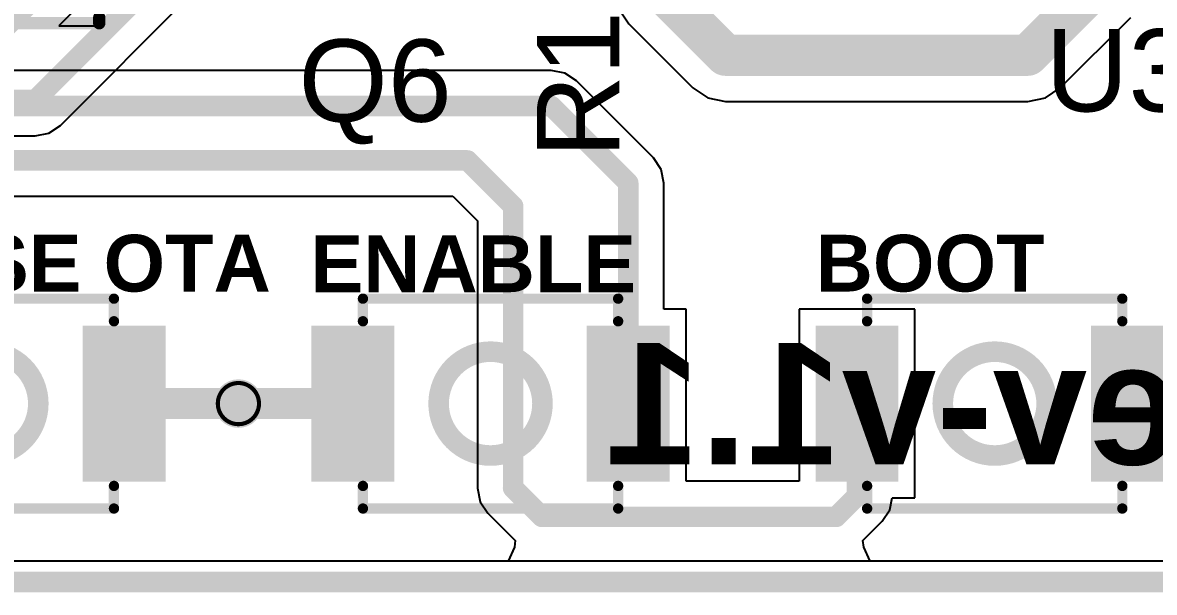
# Model space of a CAD drawing. Header units: inches. Extents: x -1 to 327, y 8 to 89.
# Drawn here: x 78.78 to 92.75, y 7.53 to 14.56 of the extents above; entities that cross this region are included whole.
import ezdxf

# ---------------------------------------------------------------- set-up
doc = ezdxf.new("R2010")
doc.units = ezdxf.units.IN
for name, color, linetype in [('Board Outline', 216, 'Continuous'), ('Bottom Layer', 5, 'Continuous'), ('Bottom Overlay', 54, 'Continuous'), ('Dimension', 6, 'Continuous'), ('Drill Drawing', 1, 'Continuous'), ('Top Layer', 1, 'Continuous'), ('Top Overlay', 2, 'Continuous'), ('Top Paste', 8, 'Continuous'), ('Top Solder', 216, 'Continuous'), ('Via Holes', 16, 'Continuous')]:
    doc.layers.add(name, color=color, linetype=linetype)
doc.styles.add('Arial', font='', dxfattribs={"height": 0.2})
doc.styles.add('Arial_Bold', font='', dxfattribs={"height": 0.2})
doc.styles.get('Arial').set_extended_font_data('Arial')
doc.styles.get('Arial_Bold').set_extended_font_data('Arial', bold=True)

# ---------------------------------------------------------------- blocks, each defined once
blk = doc.blocks.new('A_SC6302R6AGHC_A03_2T_15')
at = {"layer": 'Top Layer'}
for points in [[(-2.2, 1.15), (-1, 1.15), (-1, 0.2), (-2.2, 0.2)], [(1, 1.15), (2.2, 1.15), (2.2, 0.2), (1, 0.2)], [(-2.2, -0.2), (-1, -0.2), (-1, -1.15), (-2.2, -1.15)], [(1, -0.2), (2.2, -0.2), (2.2, -1.15), (1, -1.15)]]:
    blk.add_hatch(color=1, dxfattribs=at).paths.add_polyline_path(points)
at = {"layer": 'Top Paste'}
for points in [[(-2.2, 1.15), (-1, 1.15), (-1, 0.2), (-2.2, 0.2)], [(1, 1.15), (2.2, 1.15), (2.2, 0.2), (1, 0.2)], [(-2.2, -0.2), (-1, -0.2), (-1, -1.15), (-2.2, -1.15)], [(1, -0.2), (2.2, -0.2), (2.2, -1.15), (1, -1.15)]]:
    blk.add_hatch(color=8, dxfattribs=at).paths.add_polyline_path(points)
at = {"layer": 'Top Solder'}
for points in [[(-2.25, 1.2), (-0.95, 1.2), (-0.95, 0.15), (-2.25, 0.15)], [(0.95, 1.2), (2.25, 1.2), (2.25, 0.15), (0.95, 0.15)], [(-2.25, -0.15), (-0.95, -0.15), (-0.95, -1.2), (-2.25, -1.2)], [(0.95, -0.15), (2.25, -0.15), (2.25, -1.2), (0.95, -1.2)]]:
    blk.add_hatch(color=216, dxfattribs=at).paths.add_polyline_path(points)
at = {"layer": 'Top Overlay'}
for p, q in [((-1.626, 1.507), (-1.626, 0.958)), ((-1.626, 0.958), (-1.076, 1.507)), ((-1.076, 1.507), (-1.626, 1.507))]:
    blk.add_line(p, q, dxfattribs=at)
for points in [[(2.024, 1.93, 0.127, 0.127, 0), (2.024, 1.344, 0.127, 0.127, 0)], [(2.318, 1.637, 0.127, 0.127, 0), (1.731, 1.637, 0.127, 0.127, 0)], [(-1.576, 1.477, 0.152, 0.152, 0), (-1.576, 1.407, 0.152, 0.152, 0)], [(1.624, 1.477, 0.152, 0.152, 0), (-1.576, 1.477, 0.152, 0.152, 0)], [(1.624, 1.477, 0.152, 0.152, 0), (1.624, 1.407, 0.152, 0.152, 0)], [(2.514, 0.827, 0.2, 0.2, 0), (2.387, 0.7, 0.2, 0.2, 0)], [(2.514, 0.827, 0.2, 0.2, 0), (2.514, 0.573, 0.2, 0.2, 0)], [(2.514, 0.573, 0.2, 0.2, 0), (2.387, 0.7, 0.2, 0.2, 0)], [(-1.576, -1.405, 0.152, 0.152, 0), (-1.576, -1.475, 0.152, 0.152, 0)], [(1.624, -1.405, 0.152, 0.152, 0), (1.624, -1.475, 0.152, 0.152, 0)], [(1.624, -1.475, 0.152, 0.152, 0), (-1.576, -1.475, 0.152, 0.152, 0)]]:
    blk.add_lwpolyline(points, format="xyseb", dxfattribs=at)
for points in [[(1.993, 1.93, 0.0635, 0.0635, 1), (2.056, 1.93, 0.0635, 0.0635, 1)], [(1.699, 1.637, 0.0635, 0.0635, 1), (1.763, 1.637, 0.0635, 0.0635, 1)], [(2.286, 1.637, 0.0635, 0.0635, 1), (2.349, 1.637, 0.0635, 0.0635, 1)], [(-1.614, 1.477, 0.076, 0.076, 1), (-1.538, 1.477, 0.076, 0.076, 1)], [(-1.614, 1.477, 0.076, 0.076, 1), (-1.538, 1.477, 0.076, 0.076, 1)], [(1.586, 1.477, 0.076, 0.076, 1), (1.662, 1.477, 0.076, 0.076, 1)], [(1.586, 1.477, 0.076, 0.076, 1), (1.662, 1.477, 0.076, 0.076, 1)], [(-1.614, 1.407, 0.076, 0.076, 1), (-1.538, 1.407, 0.076, 0.076, 1)], [(1.586, 1.407, 0.076, 0.076, 1), (1.662, 1.407, 0.076, 0.076, 1)], [(1.993, 1.344, 0.0635, 0.0635, 1), (2.056, 1.344, 0.0635, 0.0635, 1)], [(2.464, 0.827, 0.1, 0.1, 1), (2.564, 0.827, 0.1, 0.1, 1)], [(2.464, 0.827, 0.1, 0.1, 1), (2.564, 0.827, 0.1, 0.1, 1)], [(2.337, 0.7, 0.1, 0.1, 1), (2.437, 0.7, 0.1, 0.1, 1)], [(2.337, 0.7, 0.1, 0.1, 1), (2.437, 0.7, 0.1, 0.1, 1)], [(2.464, 0.573, 0.1, 0.1, 1), (2.564, 0.573, 0.1, 0.1, 1)], [(2.464, 0.573, 0.1, 0.1, 1), (2.564, 0.573, 0.1, 0.1, 1)], [(-1.614, -1.405, 0.076, 0.076, 1), (-1.538, -1.405, 0.076, 0.076, 1)], [(1.586, -1.405, 0.076, 0.076, 1), (1.662, -1.405, 0.076, 0.076, 1)], [(-1.614, -1.475, 0.076, 0.076, 1), (-1.538, -1.475, 0.076, 0.076, 1)], [(-1.614, -1.475, 0.076, 0.076, 1), (-1.538, -1.475, 0.076, 0.076, 1)], [(1.586, -1.475, 0.076, 0.076, 1), (1.662, -1.475, 0.076, 0.076, 1)], [(1.586, -1.475, 0.076, 0.076, 1), (1.662, -1.475, 0.076, 0.076, 1)]]:
    blk.add_lwpolyline(points, format="xyseb", close=True, dxfattribs=at)
blk = doc.blocks.new('B3U_1000P_16')
at = {"layer": 'Top Layer'}
for points in [[(-2.11, 0.86), (-1.29, 0.86), (-1.29, -0.86), (-2.11, -0.86)], [(1.29, 0.86), (2.11, 0.86), (2.11, -0.86), (1.29, -0.86)]]:
    blk.add_hatch(color=1, dxfattribs=at).paths.add_polyline_path(points)
at = {"layer": 'Top Paste'}
for points in [[(-2.11, 0.86), (-1.29, 0.86), (-1.29, -0.86), (-2.11, -0.86)], [(1.29, 0.86), (2.11, 0.86), (2.11, -0.86), (1.29, -0.86)]]:
    blk.add_hatch(color=8, dxfattribs=at).paths.add_polyline_path(points)
at = {"layer": 'Top Solder'}
for points in [[(-2.212, 0.962), (-1.188, 0.962), (-1.188, -0.962), (-2.212, -0.962)], [(1.188, 0.962), (2.212, 0.962), (2.212, -0.962), (1.188, -0.962)]]:
    blk.add_hatch(color=216, dxfattribs=at).paths.add_polyline_path(points)
at = {"layer": 'Top Overlay'}
for points in [[(-1.575, 1.295, 0.127, 0.127, 0), (1.575, 1.295, 0.127, 0.127, 0)], [(-1.575, 1.016, 0.127, 0.127, 0), (-1.575, 1.295, 0.127, 0.127, 0)], [(1.575, 1.016, 0.127, 0.127, 0), (1.575, 1.295, 0.127, 0.127, 0)], [(-1.575, -1.295, 0.127, 0.127, 0), (-1.575, -1.016, 0.127, 0.127, 0)], [(1.575, -1.295, 0.127, 0.127, 0), (1.575, -1.016, 0.127, 0.127, 0)], [(-1.575, -1.295, 0.127, 0.127, 0), (1.575, -1.295, 0.127, 0.127, 0)]]:
    blk.add_lwpolyline(points, format="xyseb", dxfattribs=at)
for points in [[(-1.607, 1.295, 0.0635, 0.0635, 1), (-1.543, 1.295, 0.0635, 0.0635, 1)], [(-1.607, 1.295, 0.0635, 0.0635, 1), (-1.543, 1.295, 0.0635, 0.0635, 1)], [(1.543, 1.295, 0.0635, 0.0635, 1), (1.607, 1.295, 0.0635, 0.0635, 1)], [(1.543, 1.295, 0.0635, 0.0635, 1), (1.607, 1.295, 0.0635, 0.0635, 1)], [(-1.607, 1.016, 0.0635, 0.0635, 1), (-1.543, 1.016, 0.0635, 0.0635, 1)], [(1.543, 1.016, 0.0635, 0.0635, 1), (1.607, 1.016, 0.0635, 0.0635, 1)], [(0.641, 0, 0.254, 0.254, 1), (-0.641, 0, 0.254, 0.254, 1)], [(-0.705, 0, 0.127, 0.127, 1), (-0.578, 0, 0.127, 0.127, 1)], [(0.578, 0, 0.127, 0.127, 1), (0.705, 0, 0.127, 0.127, 1)], [(-1.607, -1.016, 0.0635, 0.0635, 1), (-1.543, -1.016, 0.0635, 0.0635, 1)], [(1.543, -1.016, 0.0635, 0.0635, 1), (1.607, -1.016, 0.0635, 0.0635, 1)], [(-1.607, -1.295, 0.0635, 0.0635, 1), (-1.543, -1.295, 0.0635, 0.0635, 1)], [(-1.607, -1.295, 0.0635, 0.0635, 1), (-1.543, -1.295, 0.0635, 0.0635, 1)], [(1.543, -1.295, 0.0635, 0.0635, 1), (1.607, -1.295, 0.0635, 0.0635, 1)], [(1.543, -1.295, 0.0635, 0.0635, 1), (1.607, -1.295, 0.0635, 0.0635, 1)]]:
    blk.add_lwpolyline(points, format="xyseb", close=True, dxfattribs=at)
blk = doc.blocks.new('B3U_1000P_18')
at = {"layer": 'Top Layer'}
for points in [[(-2.11, 0.86), (-1.29, 0.86), (-1.29, -0.86), (-2.11, -0.86)], [(1.29, 0.86), (2.11, 0.86), (2.11, -0.86), (1.29, -0.86)]]:
    blk.add_hatch(color=1, dxfattribs=at).paths.add_polyline_path(points)
at = {"layer": 'Top Paste'}
for points in [[(-2.11, 0.86), (-1.29, 0.86), (-1.29, -0.86), (-2.11, -0.86)], [(1.29, 0.86), (2.11, 0.86), (2.11, -0.86), (1.29, -0.86)]]:
    blk.add_hatch(color=8, dxfattribs=at).paths.add_polyline_path(points)
at = {"layer": 'Top Solder'}
for points in [[(-2.212, 0.962), (-1.188, 0.962), (-1.188, -0.962), (-2.212, -0.962)], [(1.188, 0.962), (2.212, 0.962), (2.212, -0.962), (1.188, -0.962)]]:
    blk.add_hatch(color=216, dxfattribs=at).paths.add_polyline_path(points)
at = {"layer": 'Top Overlay'}
for points in [[(-1.575, 1.016, 0.127, 0.127, 0), (-1.575, 1.295, 0.127, 0.127, 0)], [(-1.575, 1.295, 0.127, 0.127, 0), (1.575, 1.295, 0.127, 0.127, 0)], [(1.575, 1.016, 0.127, 0.127, 0), (1.575, 1.295, 0.127, 0.127, 0)], [(-1.575, -1.295, 0.127, 0.127, 0), (-1.575, -1.016, 0.127, 0.127, 0)], [(1.575, -1.295, 0.127, 0.127, 0), (1.575, -1.016, 0.127, 0.127, 0)], [(-1.575, -1.295, 0.127, 0.127, 0), (1.575, -1.295, 0.127, 0.127, 0)]]:
    blk.add_lwpolyline(points, format="xyseb", dxfattribs=at)
for points in [[(-1.607, 1.295, 0.0635, 0.0635, 1), (-1.543, 1.295, 0.0635, 0.0635, 1)], [(-1.607, 1.295, 0.0635, 0.0635, 1), (-1.543, 1.295, 0.0635, 0.0635, 1)], [(1.543, 1.295, 0.0635, 0.0635, 1), (1.607, 1.295, 0.0635, 0.0635, 1)], [(1.543, 1.295, 0.0635, 0.0635, 1), (1.607, 1.295, 0.0635, 0.0635, 1)], [(-1.607, 1.016, 0.0635, 0.0635, 1), (-1.543, 1.016, 0.0635, 0.0635, 1)], [(1.543, 1.016, 0.0635, 0.0635, 1), (1.607, 1.016, 0.0635, 0.0635, 1)], [(0.641, 0, 0.254, 0.254, 1), (-0.641, 0, 0.254, 0.254, 1)], [(-0.705, 0, 0.127, 0.127, 1), (-0.578, 0, 0.127, 0.127, 1)], [(0.578, 0, 0.127, 0.127, 1), (0.705, 0, 0.127, 0.127, 1)], [(-1.607, -1.016, 0.0635, 0.0635, 1), (-1.543, -1.016, 0.0635, 0.0635, 1)], [(1.543, -1.016, 0.0635, 0.0635, 1), (1.607, -1.016, 0.0635, 0.0635, 1)], [(-1.607, -1.295, 0.0635, 0.0635, 1), (-1.543, -1.295, 0.0635, 0.0635, 1)], [(-1.607, -1.295, 0.0635, 0.0635, 1), (-1.543, -1.295, 0.0635, 0.0635, 1)], [(1.543, -1.295, 0.0635, 0.0635, 1), (1.607, -1.295, 0.0635, 0.0635, 1)], [(1.543, -1.295, 0.0635, 0.0635, 1), (1.607, -1.295, 0.0635, 0.0635, 1)]]:
    blk.add_lwpolyline(points, format="xyseb", close=True, dxfattribs=at)
blk = doc.blocks.new('B3U_1000P_19')
at = {"layer": 'Top Layer'}
for points in [[(-2.11, 0.86), (-1.29, 0.86), (-1.29, -0.86), (-2.11, -0.86)], [(1.29, 0.86), (2.11, 0.86), (2.11, -0.86), (1.29, -0.86)]]:
    blk.add_hatch(color=1, dxfattribs=at).paths.add_polyline_path(points)
at = {"layer": 'Top Paste'}
for points in [[(-2.11, 0.86), (-1.29, 0.86), (-1.29, -0.86), (-2.11, -0.86)], [(1.29, 0.86), (2.11, 0.86), (2.11, -0.86), (1.29, -0.86)]]:
    blk.add_hatch(color=8, dxfattribs=at).paths.add_polyline_path(points)
at = {"layer": 'Top Solder'}
for points in [[(-2.212, 0.962), (-1.188, 0.962), (-1.188, -0.962), (-2.212, -0.962)], [(1.188, 0.962), (2.212, 0.962), (2.212, -0.962), (1.188, -0.962)]]:
    blk.add_hatch(color=216, dxfattribs=at).paths.add_polyline_path(points)
at = {"layer": 'Top Overlay'}
for points in [[(-1.575, 1.295, 0.127, 0.127, 0), (-1.575, 1.016, 0.127, 0.127, 0)], [(1.575, 1.295, 0.127, 0.127, 0), (-1.575, 1.295, 0.127, 0.127, 0)], [(1.575, 1.295, 0.127, 0.127, 0), (1.575, 1.016, 0.127, 0.127, 0)], [(-1.575, -1.016, 0.127, 0.127, 0), (-1.575, -1.295, 0.127, 0.127, 0)], [(1.575, -1.016, 0.127, 0.127, 0), (1.575, -1.295, 0.127, 0.127, 0)], [(1.575, -1.295, 0.127, 0.127, 0), (-1.575, -1.295, 0.127, 0.127, 0)]]:
    blk.add_lwpolyline(points, format="xyseb", dxfattribs=at)
for points in [[(-1.607, 1.295, 0.0635, 0.0635, 1), (-1.543, 1.295, 0.0635, 0.0635, 1)], [(-1.607, 1.295, 0.0635, 0.0635, 1), (-1.543, 1.295, 0.0635, 0.0635, 1)], [(1.543, 1.295, 0.0635, 0.0635, 1), (1.607, 1.295, 0.0635, 0.0635, 1)], [(1.543, 1.295, 0.0635, 0.0635, 1), (1.607, 1.295, 0.0635, 0.0635, 1)], [(-1.607, 1.016, 0.0635, 0.0635, 1), (-1.543, 1.016, 0.0635, 0.0635, 1)], [(1.543, 1.016, 0.0635, 0.0635, 1), (1.607, 1.016, 0.0635, 0.0635, 1)], [(0.641, 0, 0.254, 0.254, 1), (-0.641, 0, 0.254, 0.254, 1)], [(-0.705, 0, 0.127, 0.127, 1), (-0.578, 0, 0.127, 0.127, 1)], [(0.578, 0, 0.127, 0.127, 1), (0.705, 0, 0.127, 0.127, 1)], [(-1.607, -1.016, 0.0635, 0.0635, 1), (-1.543, -1.016, 0.0635, 0.0635, 1)], [(1.543, -1.016, 0.0635, 0.0635, 1), (1.607, -1.016, 0.0635, 0.0635, 1)], [(-1.607, -1.295, 0.0635, 0.0635, 1), (-1.543, -1.295, 0.0635, 0.0635, 1)], [(-1.607, -1.295, 0.0635, 0.0635, 1), (-1.543, -1.295, 0.0635, 0.0635, 1)], [(1.543, -1.295, 0.0635, 0.0635, 1), (1.607, -1.295, 0.0635, 0.0635, 1)], [(1.543, -1.295, 0.0635, 0.0635, 1), (1.607, -1.295, 0.0635, 0.0635, 1)]]:
    blk.add_lwpolyline(points, format="xyseb", close=True, dxfattribs=at)

msp = doc.modelspace()

# ---------------------------------------------------------------- hatches: boundary and pattern name
at = {"layer": 'Bottom Layer'}
h = msp.add_hatch(color=5, dxfattribs=at)
edge = h.paths.add_edge_path()
edge.add_arc((81.445, 9.856), 0.3, 0, 360)
at = {"layer": 'Top Layer'}
h = msp.add_hatch(color=1, dxfattribs=at)
edge = h.paths.add_edge_path()
edge.add_arc((81.445, 9.856), 0.3, 0, 360)
at = {"layer": 'Via Holes'}
h = msp.add_hatch(color=7, dxfattribs=at)
edge = h.paths.add_edge_path()
edge.add_arc((81.445, 9.856), 0.15, 0, 360)

# ---------------------------------------------------------------- linework, layer by layer
at = {"layer": 'Board Outline'}
msp.add_lwpolyline([(52.652, 7.653, 0.254, 0.254, 0), (94.844, 7.653, 0.254, 0.254, 0)], format="xyseb", dxfattribs=at)
at = {"layer": 'Bottom Layer'}
for p, q in [((79.247, 13.29), (81.69, 15.734)), ((79.104, 13.195), (79.247, 13.29)), ((73.078, 13.161), (78.936, 13.161)), ((78.936, 13.161), (79.104, 13.195)), ((94.844, 7.912), (64.16, 7.912))]:
    msp.add_line(p, q, dxfattribs=at)
for points in [[(78.396, 14.326, 0.254, 0.254, 0), (80.81, 16.74, 0.254, 0.254, 0)], [(78.936, 13.602, 0.254, 0.254, 0), (81.673, 16.338, 0.254, 0.254, 0)], [(70.104, 13.602, 0.254, 0.254, 0), (78.936, 13.602, 0.254, 0.254, 0)]]:
    msp.add_lwpolyline(points, format="xyseb", dxfattribs=at)
msp.add_lwpolyline([(78.872, 13.602, 0.127, 0.127, 1), (78.999, 13.602, 0.127, 0.127, 1)], format="xyseb", close=True, dxfattribs=at)
msp.add_lwpolyline([(78.872, 13.602, 0.127, 0.127, 1), (78.999, 13.602, 0.127, 0.127, 1)], format="xyseb", close=True, dxfattribs=at)
at = {"layer": 'Dimension'}
msp.add_lwpolyline([(0.203, 7.653, 0.254, 0.254, 0), (94.463, 7.653, 0.254, 0.254, 0)], format="xyseb", dxfattribs=at)
at = {"layer": 'Drill Drawing'}
for points in [[(81.699, 9.856, 0.0508, 0.0508, 1), (81.191, 9.856, 0.0508, 0.0508, 1)], [(81.178, 9.856, 0.0254, 0.0254, 1), (81.204, 9.856, 0.0254, 0.0254, 1)], [(81.686, 9.856, 0.0254, 0.0254, 1), (81.712, 9.856, 0.0254, 0.0254, 1)]]:
    msp.add_lwpolyline(points, format="xyseb", close=True, dxfattribs=at)
at = {"layer": 'Top Layer'}
for p, q in [((86.14, 14.728), (86.264, 14.543)), ((86.264, 14.543), (87.055, 13.752)), ((91.589, 13.752), (92.459, 14.621)), ((85.306, 13.969), (75.988, 13.969)), ((85.474, 13.936), (85.306, 13.969)), ((85.617, 13.84), (85.474, 13.936)), ((86.568, 12.89), (85.617, 13.84)), ((87.055, 13.752), (87.24, 13.628)), ((91.405, 13.628), (91.589, 13.752)), ((87.24, 13.628), (87.458, 13.585)), ((87.458, 13.585), (91.187, 13.585)), ((91.187, 13.585), (91.405, 13.628)), ((86.663, 12.747), (86.568, 12.89)), ((86.697, 12.578), (86.663, 12.747)), ((86.697, 11.021), (86.697, 12.578)), ((75.3, 12.416), (84.091, 12.416)), ((84.091, 12.416), (84.396, 12.111)), ((84.396, 12.111), (84.396, 8.814)), ((86.971, 11.021), (86.697, 11.021)), ((86.971, 8.898), (86.971, 11.021)), ((89.794, 11.021), (88.365, 11.021)), ((88.365, 11.021), (88.365, 8.898)), ((89.794, 8.692), (89.794, 11.021)), ((84.396, 8.814), (84.429, 8.645)), ((88.365, 8.898), (86.971, 8.898)), ((89.486, 8.546), (89.515, 8.692)), ((89.515, 8.692), (89.794, 8.692)), ((84.429, 8.645), (84.525, 8.502)), ((89.391, 8.403), (89.486, 8.546)), ((84.525, 8.502), (84.861, 8.166)), ((89.154, 8.166), (89.391, 8.403)), ((84.861, 8.166), (84.852, 8.085)), ((89.163, 8.085), (89.154, 8.166)), ((84.852, 8.085), (84.774, 7.912)), ((89.241, 7.912), (89.163, 8.085)), ((84.774, 7.912), (52.911, 7.912)), ((94.844, 7.912), (89.241, 7.912))]:
    msp.add_line(p, q, dxfattribs=at)
for points in [[(91.187, 14.155, 0.508, 0.508, 0), (92.056, 15.024, 0.508, 0.508, 0)], [(86.667, 14.946, 0.508, 0.508, 0), (87.458, 14.155, 0.508, 0.508, 0)], [(87.458, 14.155, 0.508, 0.508, 0), (91.187, 14.155, 0.508, 0.508, 0)], [(75.805, 13.529, 0.254, 0.254, 0), (85.306, 13.529, 0.254, 0.254, 0)], [(85.306, 13.529, 0.254, 0.254, 0), (86.257, 12.578, 0.254, 0.254, 0)], [(75.3, 12.857, 0.254, 0.254, 0), (84.273, 12.857, 0.254, 0.254, 0)], [(84.273, 12.857, 0.254, 0.254, 0), (84.836, 12.294, 0.254, 0.254, 0)], [(86.257, 9.856, 0.254, 0.254, 0), (86.257, 12.578, 0.254, 0.254, 0)], [(84.836, 8.814, 0.254, 0.254, 0), (84.836, 12.294, 0.254, 0.254, 0)], [(80.034, 9.856, 0.381, 0.381, 0), (82.857, 9.856, 0.381, 0.381, 0)], [(89.08, 8.714, 0.254, 0.254, 0), (89.08, 9.856, 0.254, 0.254, 0)], [(84.836, 8.814, 0.254, 0.254, 0), (85.192, 8.458, 0.254, 0.254, 0)], [(88.824, 8.458, 0.254, 0.254, 0), (89.08, 8.714, 0.254, 0.254, 0)], [(85.192, 8.458, 0.254, 0.254, 0), (88.824, 8.458, 0.254, 0.254, 0)]]:
    msp.add_lwpolyline(points, format="xyseb", dxfattribs=at)
for points in [[(87.331, 14.155, 0.254, 0.254, 1), (87.585, 14.155, 0.254, 0.254, 1)], [(87.331, 14.155, 0.254, 0.254, 1), (87.585, 14.155, 0.254, 0.254, 1)], [(91.06, 14.155, 0.254, 0.254, 1), (91.314, 14.155, 0.254, 0.254, 1)], [(91.06, 14.155, 0.254, 0.254, 1), (91.314, 14.155, 0.254, 0.254, 1)], [(85.242, 13.529, 0.127, 0.127, 1), (85.369, 13.529, 0.127, 0.127, 1)], [(85.242, 13.529, 0.127, 0.127, 1), (85.369, 13.529, 0.127, 0.127, 1)], [(84.209, 12.857, 0.127, 0.127, 1), (84.336, 12.857, 0.127, 0.127, 1)], [(84.209, 12.857, 0.127, 0.127, 1), (84.336, 12.857, 0.127, 0.127, 1)], [(86.193, 12.578, 0.127, 0.127, 1), (86.32, 12.578, 0.127, 0.127, 1)], [(86.193, 12.578, 0.127, 0.127, 1), (86.32, 12.578, 0.127, 0.127, 1)], [(84.772, 12.294, 0.127, 0.127, 1), (84.899, 12.294, 0.127, 0.127, 1)], [(84.772, 12.294, 0.127, 0.127, 1), (84.899, 12.294, 0.127, 0.127, 1)], [(79.938, 9.856, 0.191, 0.191, 1), (80.129, 9.856, 0.191, 0.191, 1)], [(82.761, 9.856, 0.191, 0.191, 1), (82.952, 9.856, 0.191, 0.191, 1)], [(86.193, 9.856, 0.127, 0.127, 1), (86.32, 9.856, 0.127, 0.127, 1)], [(89.016, 9.856, 0.127, 0.127, 1), (89.143, 9.856, 0.127, 0.127, 1)], [(84.772, 8.814, 0.127, 0.127, 1), (84.899, 8.814, 0.127, 0.127, 1)], [(84.772, 8.814, 0.127, 0.127, 1), (84.899, 8.814, 0.127, 0.127, 1)], [(89.016, 8.714, 0.127, 0.127, 1), (89.143, 8.714, 0.127, 0.127, 1)], [(89.016, 8.714, 0.127, 0.127, 1), (89.143, 8.714, 0.127, 0.127, 1)], [(85.128, 8.458, 0.127, 0.127, 1), (85.255, 8.458, 0.127, 0.127, 1)], [(85.128, 8.458, 0.127, 0.127, 1), (85.255, 8.458, 0.127, 0.127, 1)], [(88.76, 8.458, 0.127, 0.127, 1), (88.887, 8.458, 0.127, 0.127, 1)], [(88.76, 8.458, 0.127, 0.127, 1), (88.887, 8.458, 0.127, 0.127, 1)]]:
    msp.add_lwpolyline(points, format="xyseb", close=True, dxfattribs=at)

# ---------------------------------------------------------------- block references
at = {"rotation": 180}
for name, p in [('A_SC6302R6AGHC_A03_2T_15', (78.151, 16.027)), ('B3U_1000P_19', (84.557, 9.856))]:
    msp.add_blockref(name, p, dxfattribs=at)
for name, p in [('B3U_1000P_16', (78.334, 9.856)), ('B3U_1000P_18', (90.78, 9.856))]:
    msp.add_blockref(name, p)

# ---------------------------------------------------------------- texts
at = {"layer": 'Bottom Overlay', "style": 'Arial_Bold', "text_generation_flag": 2}
msp.add_text('Rev-v1.1', height=1.5, dxfattribs=at).set_placement((94.598, 9.105))
at = {"layer": 'Top Overlay', "style": 'Arial'}
msp.add_text('R19', height=1.016, rotation=90, dxfattribs=at).set_placement((86.145, 12.885))
at = {"layer": 'Top Overlay'}
for s, height, style, p in [('U3', 1.016, 'Arial', (91.406, 13.462)), ('Q6', 1.016, 'Arial', (82.186, 13.335)), ('ERASE OTA', 0.7, 'Arial_Bold', (76.14, 11.239)), ('ENABLE', 0.7, 'Arial_Bold', (82.334, 11.231)), ('BOOT', 0.7, 'Arial_Bold', (88.57, 11.239))]:
    msp.add_text(s, height=height, dxfattribs=dict(at, style=style)).set_placement(p)

doc.saveas('drawing.dxf')
